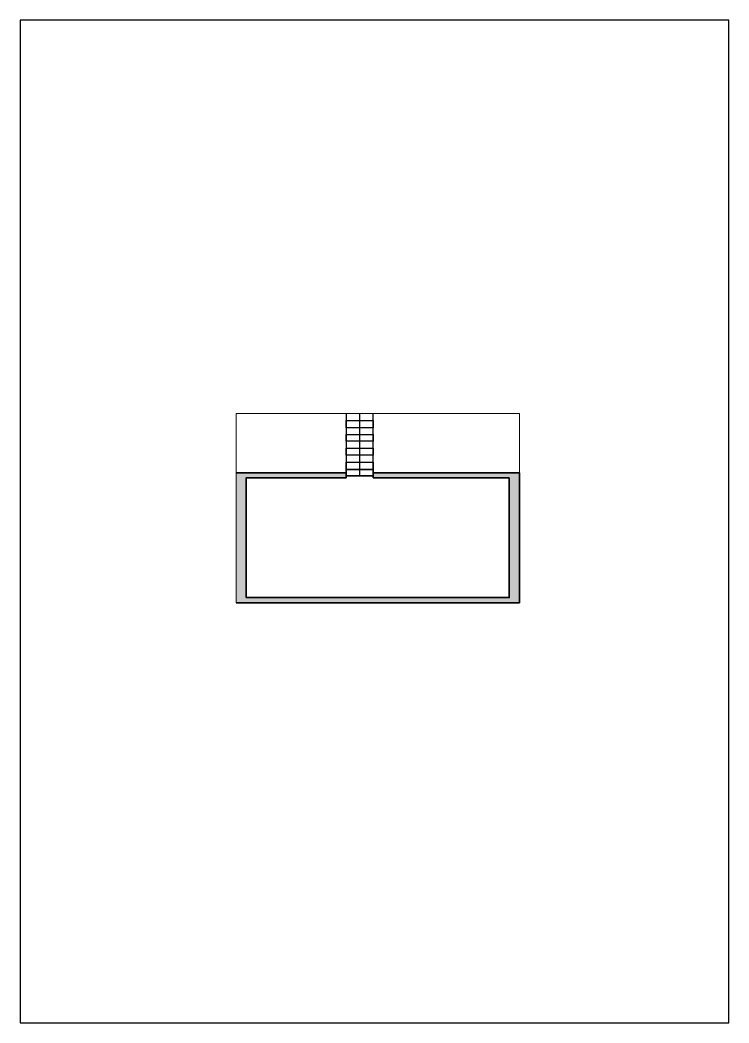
# Paper-space layout 'Layout1' of a CAD drawing. Header units: millimetres. Extents: x 64 to 274, y 59 to 356.
# The model-space entities are those that its viewports show. They can reach past a viewport. Long polylines and large blocks are cut down to what shows.
import ezdxf

# ---------------------------------------------------------------- set-up
doc = ezdxf.new("R2010")
doc.units = ezdxf.units.MM
for name, color, linetype, lineweight in [('A-ALV-___-___-EXI', 250, 'Continuous', 25), ('A-ESC-___-___-EXI', 250, 'Continuous', 25), ('A-POR-___-___-EXI', 250, 'Continuous', 25)]:
    doc.layers.add(name, color=color, linetype=linetype, lineweight=lineweight)

# ---------------------------------------------------------------- blocks, each defined once
blk = doc.blocks.new('SVG - A4-22653901-Não nomeada')
at = {"layer": 'A-POR-___-___-EXI'}
for p, q in [((64.29, 356.5), (64.29, 59.5)), ((274.29, 356.5), (64.29, 356.5)), ((274.29, 59.5), (274.29, 356.5)), ((64.29, 59.5), (274.29, 59.5))]:
    blk.add_line(p, q, dxfattribs=at)

msp = doc.modelspace()

# ---------------------------------------------------------------- hatches: boundary and pattern name
at = {"layer": 'A-ALV-___-___-EXI'}
for points in [[(19754, -14587), (20054, -14587), (20054, -10887), (19754, -10887)], [(20054, -11037), (23014, -11037), (23014, -10887), (20054, -10887)], [(23814, -11037), (28144, -11037), (28144, -10887), (23814, -10887)], [(28144, -14737), (28144, -11037), (27844, -11037), (27844, -14737)], [(19754, -14737), (27844, -14737), (27844, -14587), (19754, -14587)]]:
    msp.add_hatch(color=11, dxfattribs=at).paths.add_polyline_path(points)

# ---------------------------------------------------------------- linework, layer by layer
at = {"layer": 'A-ALV-___-___-EXI', "color": 7, "lineweight": 35}
msp.add_lwpolyline([(27844, -11037), (27844, -14587), (20054, -14587), (20054, -11037), (23014, -11037), (23014, -10887), (19754, -10887), (19754, -14737), (28144, -14737), (28144, -10887), (23814, -10887), (23814, -11037)], close=True, dxfattribs=at)
at = {"layer": 'A-ESC-___-___-EXI'}
for p, q in [((23413, -9134), (23413, -10984)), ((23014, -9556), (23014, -9755)), ((23816, -9556), (23014, -9556)), ((23014, -9755), (23816, -9755)), ((23816, -9755), (23816, -9556)), ((23014, -9949), (23014, -10156)), ((23816, -9949), (23014, -9949)), ((23816, -10156), (23816, -9949)), ((23014, -10156), (23816, -10156)), ((23014, -10363), (23014, -10570)), ((23816, -10363), (23014, -10363)), ((23816, -10570), (23816, -10363)), ((23014, -10570), (23816, -10570))]:
    msp.add_line(p, q, dxfattribs=at)
for points in [[(23014, -10984), (23816, -10984), (23816, -9134), (23014, -9134)], [(23014, -9345), (23816, -9345), (23816, -9556), (23014, -9556)], [(23014, -9755), (23816, -9755), (23816, -9949), (23014, -9949)], [(23014, -10156), (23816, -10156), (23816, -10363), (23014, -10363)], [(23014, -10570), (23816, -10570), (23816, -10794), (23014, -10794)], [(23816, -10984), (23014, -10984), (23014, -10794), (23816, -10794)]]:
    msp.add_lwpolyline(points, close=True, dxfattribs=at)

psp = doc.layouts.get("Layout1")

# ---------------------------------------------------------------- block references
at = {"layer": 'A-ALV-___-___-EXI'}
psp.add_blockref('SVG - A4-22653901-Não nomeada', (0, 0), dxfattribs=at)

# ---------------------------------------------------------------- viewports
at = {"layer": 'A-ESC-___-___-EXI'}
psp.add_viewport(center=(170.26, 211.96), size=(83.9, 56.0292), view_center_point=(23949.46, -11935.58), view_height=5602.9212, dxfattribs=at)

doc.saveas('drawing.dxf')
